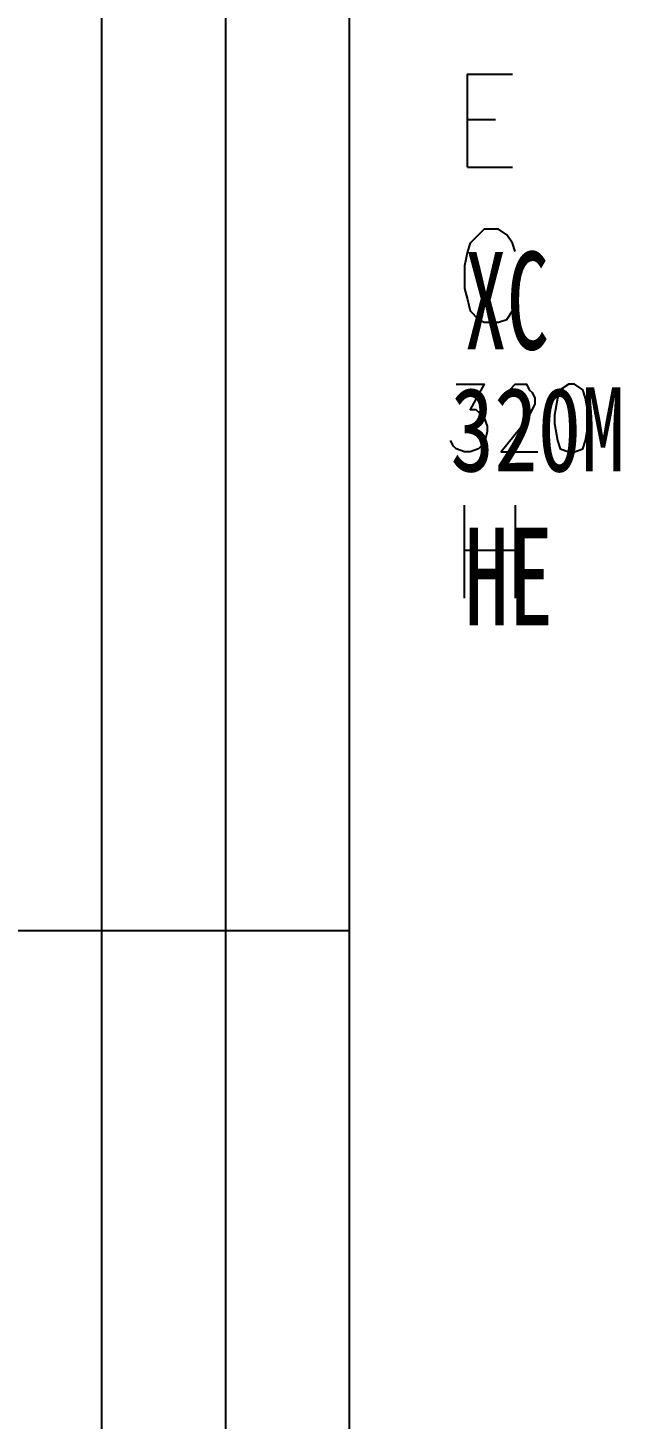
# Model space of a CAD drawing. Header units: metres. Extents: x 17 to 1264, y 17 to 859.
# Drawn here: x 221.3 to 251.6, y 519 to 590.2 of the extents above; entities that cross this region are included whole.
import ezdxf

# ---------------------------------------------------------------- set-up
doc = ezdxf.new("R2010")
doc.units = ezdxf.units.M
for name, color, linetype in [('LINES', 7, 'Continuous'), ('POLYLINES', 4, 'Continuous'), ('RECTS', 7, 'Continuous'), ('TEXTS', 3, 'Continuous')]:
    doc.layers.add(name, color=color, linetype=linetype)

msp = doc.modelspace()

# ---------------------------------------------------------------- linework, layer by layer
at = {"layer": 'LINES'}
for p, q in [((243.79, 585.5), (245.23, 585.5)), ((243.79, 583.06), (246.09, 583.06)), ((243.64, 561.02), (243.64, 565.78)), ((246.23, 565.78), (246.23, 561.02)), ((243.64, 563.47), (246.23, 563.47)), ((187.34, 544.03), (237.74, 544.03))]:
    msp.add_line(p, q, dxfattribs=at)
at = {"layer": 'POLYLINES'}
for points in [[(243.79, 583.06), (243.79, 587.81), (246.09, 587.81)], [(246.23, 578.74), (246.09, 579.17), (245.8, 579.6), (245.37, 579.89), (244.65, 579.89), (244.36, 579.6), (243.93, 579.17), (243.79, 578.74), (243.64, 578.02), (243.64, 576.86), (243.79, 576.29), (243.93, 575.71), (244.36, 575.28), (244.65, 575.14), (245.37, 575.14), (245.8, 575.28), (246.09, 575.71), (246.23, 576.29)], [(243.21, 571.97), (244.65, 571.97), (243.93, 570.67), (244.22, 570.67), (244.51, 570.38), (244.65, 570.24), (244.79, 569.81), (244.79, 569.52), (244.65, 568.94), (244.36, 568.66), (243.93, 568.51), (243.64, 568.51), (243.21, 568.66), (243.07, 568.8), (242.92, 569.09)], [(245.66, 571.1), (245.66, 571.25), (245.8, 571.54), (245.95, 571.68), (246.23, 571.97), (246.81, 571.97), (246.95, 571.68), (247.1, 571.54), (247.24, 571.25), (247.24, 570.96), (247.1, 570.67), (246.81, 570.1), (245.51, 568.51), (247.39, 568.51)], [(248.97, 571.97), (248.54, 571.68), (248.39, 571.25), (248.25, 570.38), (248.25, 569.95), (248.39, 569.09), (248.54, 568.66), (248.97, 568.51), (249.26, 568.51), (249.69, 568.66), (249.83, 569.09), (249.98, 569.95), (249.98, 570.38), (249.83, 571.25), (249.69, 571.68), (249.26, 571.97), (248.97, 571.97)]]:
    msp.add_lwpolyline(points, dxfattribs=at)
at = {"layer": 'RECTS'}
for points in [[(218.87, 613.3), (225.07, 613.3), (225.07, 474.77), (218.87, 474.77)], [(225.07, 613.3), (231.4, 613.3), (231.4, 474.77), (225.07, 474.77)], [(231.4, 613.3), (237.74, 613.3), (237.74, 474.77), (231.4, 474.77)]]:
    msp.add_lwpolyline(points, dxfattribs=at)

# ---------------------------------------------------------------- texts
at = {"layer": 'TEXTS'}
for s, height, width, p in [('XC', 4.99, 0.636137, (243.64, 573.74)), ('320M', 4.3, 0.762869, (242.92, 567.5)), ('HE', 4.99, 0.666429, (243.64, 559.63))]:
    msp.add_text(s, height=height, dxfattribs=dict(at, width=width)).set_placement(p)

doc.saveas('drawing.dxf')
